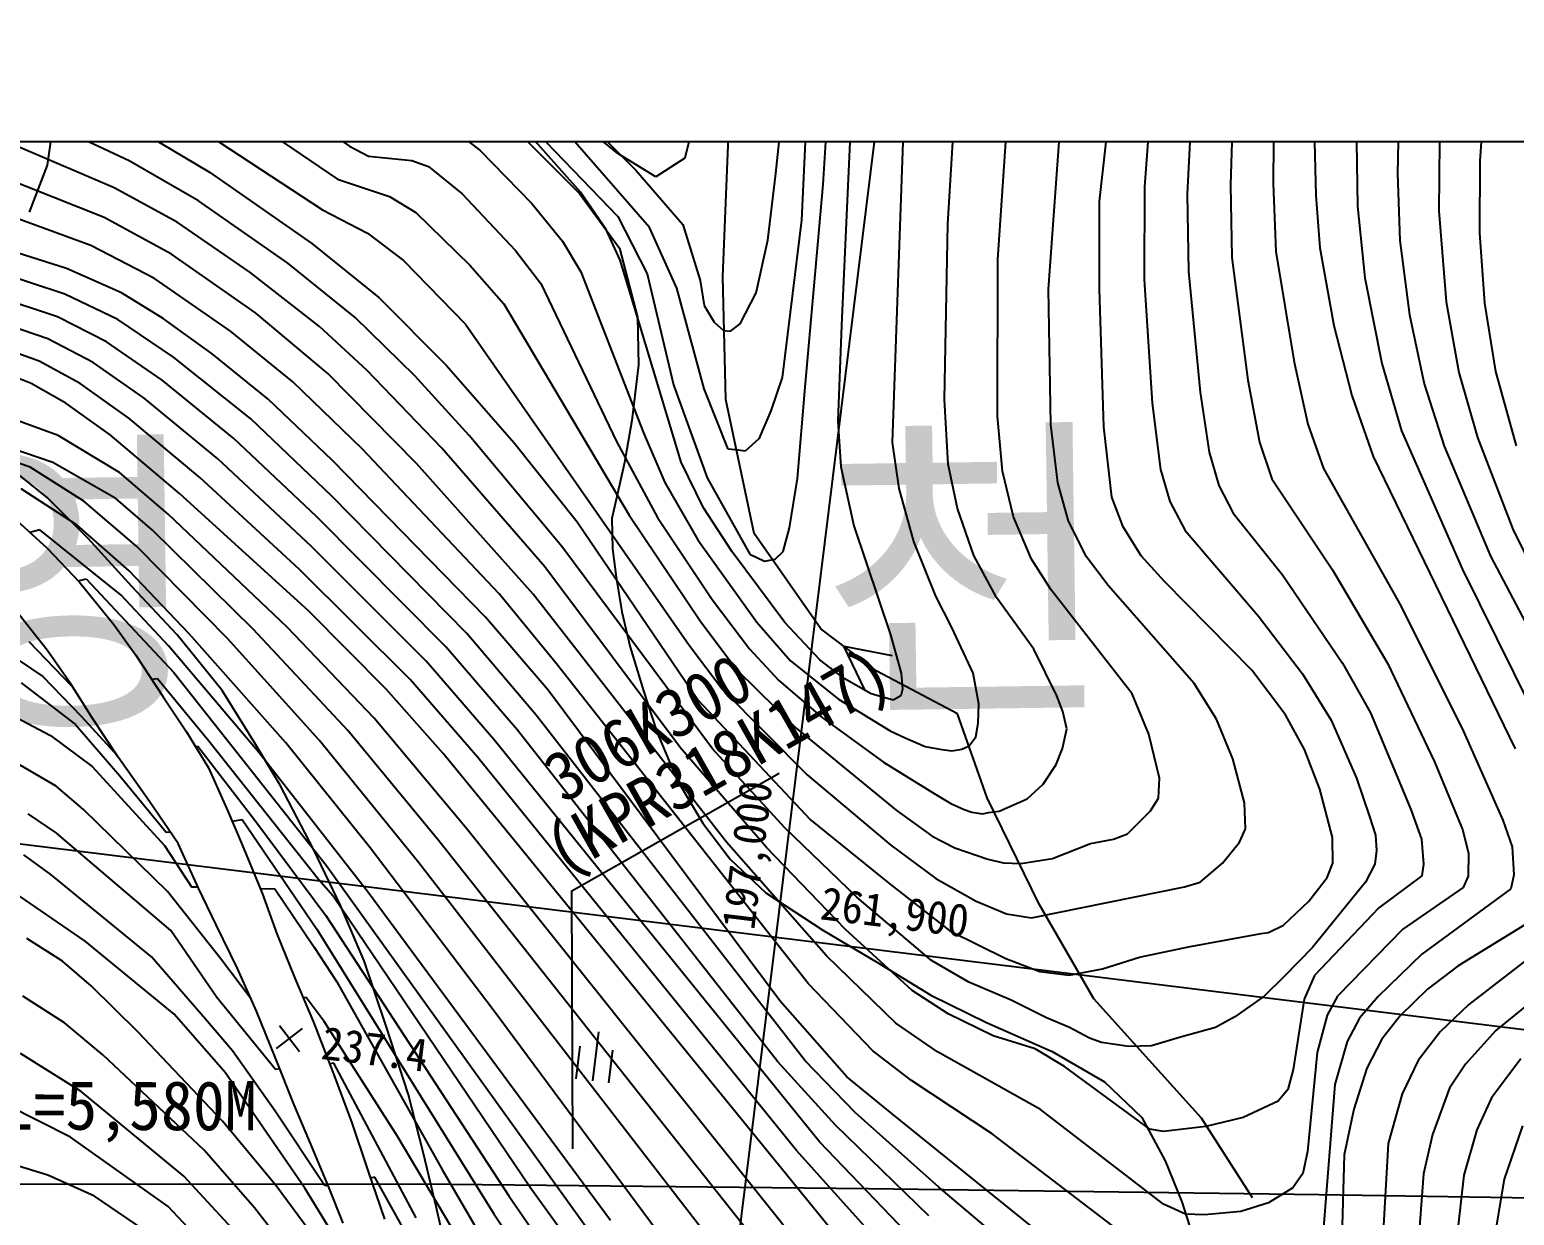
# Model space of a CAD drawing. Header units: millimetres. Extents: x 8678 to 9474, y 1103 to 1809.
# Drawn here: x 9331.5 to 9421.8, y 1483.6 to 1555.7 of the extents above; entities that cross this region are included whole.
import ezdxf
from ezdxf.enums import TextEntityAlignment as Align
from ezdxf.xclip import XClip

# ---------------------------------------------------------------- set-up
doc = ezdxf.new("R2010")
doc.units = ezdxf.units.MM
doc.header["$LTSCALE"] = 10
doc.header["$MEASUREMENT"] = 0
doc.header["$XCLIPFRAME"] = 2
doc.layers.add('TX-PAPR', color=2, linetype='Continuous', plot=False)
doc.layers.add('TZ-BASE', color=253, linetype='Continuous')
doc.styles.add('GR', font='GulimChe.ttf')
doc.styles.add('HANA', font='GulimChe.ttf')

# ---------------------------------------------------------------- blocks, each defined once
blk = doc.blocks.new('JD-CGHF56FJ')
at = {"layer": 'TZ-BASE'}
for p, q in [((587.178, -176.592), (631.016, 178.036)), ((641.056, 110.663, 218), (639.938, 72.362, 218)), ((638.909, 103.491, 217), (637.3, 71.84, 217)), ((636.777, 100.334, 216), (634.706, 72.257, 216)), ((631.972, 71.362, 215), (633.863, 88.102, 215)), ((628.871, 66.038, 214), (630.452, 87.605, 214)), ((625.782, 67.843, 213), (627.032, 86.3, 213)), ((642.676, 86.619, 219), (642.539, 72.476, 219)), ((622.756, 69.987, 212), (623.668, 85.057, 212)), ((617.222, 84.442, 210), (616.274, 63.822, 210)), ((619.38, 56.705, 211), (620.376, 84.407, 211)), ((615.167, 72.4, 209), (615.847, 83.338, 209)), ((575.434, 82.26, 212), (586.344, 74.73, 212)), ((612.291, 73.072, 207), (613.3, 82.95, 207)), ((614.464, 82.977, 208), (613.843, 70.238, 208)), ((609.378, 74.803, 204.7), (609.183, 81.79, 204.7)), ((650.259, 81.478, 222), (650.106, 73.079, 222)), ((575.274, 79.753, 213), (585.61, 72.738, 213)), ((597.357, 79.674, 207), (603.755, 73.282, 207)), ((655.498, 80.286, 224), (655.115, 73.82, 224)), ((594.704, 78.734, 209), (602.666, 70.457, 209)), ((644.958, 78.959, 220), (645.143, 71.734, 220)), ((573.489, 78.219, 214), (584.698, 70.868, 214)), ((597.815, 74.846, 210), (595.532, 77.072, 210)), ((602.664, 74.293, 205.31), (599.198, 77.15, 205.31)), ((647.564, 77.594, 221), (647.673, 71.09, 221)), ((652.685, 76.96, 223), (652.609, 70.793, 223)), ((572.942, 73.853, 216), (567.191, 76.516, 216)), ((567.975, 73.583, 209.28), (568.291, 75.892, 209.28)), ((592.421, 75.878, 211), (594.284, 74.498, 211)), ((607.413, 76.678, 205.31), (606.75, 74.009, 205.31)), ((573.572, 75.682, 215), (577.837, 73.156, 215)), ((597.046, 75.139, 209.28), (600.338, 71.86, 209.28)), ((604.592, 69.797, 208), (600.057, 75.007, 208)), ((572.032, 72.193, 217), (566.251, 74.677, 217)), ((586.344, 74.73, 212), (587.508, 74.132, 212)), ((587.508, 74.132, 212), (590.138, 73.87, 212)), ((594.284, 74.498, 211), (597.429, 71.254, 211)), ((600.405, 71.931, 210), (597.815, 74.846, 210)), ((604.977, 72.868, 205.31), (602.664, 74.293, 205.31)), ((609.052, 66.792, 204.7), (609.378, 74.803, 204.7)), ((566.876, 70.726, 209.28), (567.975, 73.583, 209.28)), ((577.158, 71.413, 216), (572.942, 73.853, 216)), ((590.138, 73.87, 212), (591.142, 73.505, 212)), ((591.142, 73.505, 212), (593.19, 71.828, 212)), ((603.755, 73.282, 207), (606.622, 69.968, 207)), ((606.75, 74.009, 205.31), (604.977, 72.868, 205.31)), ((655.115, 73.82, 224), (655.085, 69.459, 224)), ((571.414, 70.393, 218), (565.1, 72.903, 218)), ((577.837, 73.156, 215), (584.048, 68.806, 215)), ((585.61, 72.738, 213), (588.784, 71.682, 213)), ((611.789, 69.013, 207), (612.291, 73.072, 207)), ((614.065, 60.065, 209), (615.167, 72.4, 209)), ((639.938, 72.362, 218), (640.032, 67.972, 218)), ((642.539, 72.476, 219), (642.708, 68.32, 219)), ((650.106, 73.079, 222), (650.247, 69, 222)), ((575.852, 70.104, 217), (572.032, 72.193, 217)), ((582.592, 67.618, 216), (577.158, 71.413, 216)), ((588.784, 71.682, 213), (590.38, 70.694, 213)), ((593.19, 71.828, 212), (596.437, 68.38, 212)), ((600.338, 71.86, 209.28), (602.779, 68.535, 209.28)), ((601.962, 69.671, 210), (600.405, 71.931, 210)), ((631.975, 66.043, 215), (631.972, 71.362, 215)), ((634.706, 72.257, 216), (634.688, 66.618, 216)), ((637.3, 71.84, 217), (637.379, 67.105, 217)), ((645.143, 71.734, 220), (645.374, 68.553, 220)), ((570.602, 68.693, 219), (564.354, 70.972, 219)), ((584.698, 70.868, 214), (587.45, 69.44, 214)), ((590.38, 70.694, 213), (593.672, 67.491, 213)), ((597.429, 71.254, 211), (599.302, 68.966, 211)), ((602.666, 70.457, 209), (604.453, 66.96, 209)), ((647.673, 71.09, 221), (648.123, 66.726, 221)), ((652.609, 70.793, 223), (653.066, 65.266, 223)), ((575.513, 68.172, 218), (571.414, 70.393, 218)), ((580.284, 67.066, 217), (575.852, 70.104, 217)), ((602.811, 67.798, 210), (601.962, 69.671, 210)), ((606.25, 66.104, 208), (604.592, 69.797, 208)), ((606.622, 69.968, 207), (607.681, 66.561, 207)), ((613.843, 70.238, 208), (613.148, 64.617, 208)), ((622.538, 59.325, 212), (622.756, 69.987, 212)), ((569.125, 67.292, 220), (562.827, 69.301, 220)), ((574.484, 66.689, 219), (570.602, 68.693, 219)), ((584.048, 68.806, 215), (588.121, 65.522, 215)), ((587.45, 69.44, 214), (589.633, 67.777, 214)), ((599.302, 68.966, 211), (600.423, 67.101, 211)), ((611.078, 65.824, 207), (611.789, 69.013, 207)), ((650.247, 69, 222), (650.844, 64.472, 222)), ((655.085, 69.459, 224), (655.402, 65.177, 224)), ((580.617, 64.599, 218), (575.513, 68.172, 218)), ((589.633, 67.777, 214), (593.406, 63.908, 214)), ((596.437, 68.38, 212), (597.988, 66.372, 212)), ((602.779, 68.535, 209.28), (603.871, 64.329, 209.28)), ((603.459, 65.667, 210), (602.811, 67.798, 210)), ((625.766, 58.315, 213), (625.782, 67.843, 213)), ((640.032, 67.972, 218), (641.005, 60.507, 218)), ((642.708, 68.32, 219), (643.809, 61.592, 219)), ((645.374, 68.553, 220), (646.236, 63.824, 220)), ((569.017, 65.74, 221), (563.406, 67.587, 221)), ((572.475, 65.812, 220), (569.125, 67.292, 220)), ((584.527, 63.771, 217), (580.284, 67.066, 217)), ((586.686, 64.309, 216), (582.592, 67.618, 216)), ((593.672, 67.491, 213), (595.739, 65.148, 213)), ((600.423, 67.101, 211), (604.224, 57.29, 211)), ((604.453, 66.96, 209), (606.05, 60.211, 209)), ((637.379, 67.105, 217), (638.103, 59.766, 217)), ((568.577, 64.344, 222), (563.458, 66.055, 222)), ((579.105, 63.49, 219), (574.484, 66.689, 219)), ((597.988, 66.372, 212), (602.592, 56.774, 212)), ((607.924, 59.979, 208), (606.25, 66.104, 208)), ((607.681, 66.561, 207), (607.917, 65.053, 207)), ((609.239, 59.333, 204.7), (609.052, 66.792, 204.7)), ((629.015, 57.811, 214), (628.871, 66.038, 214)), ((632.233, 57.671, 215), (631.975, 66.043, 215)), ((634.688, 66.618, 216), (635.17, 59.102, 216)), ((648.123, 66.726, 221), (649.152, 61.512, 221)), ((572.242, 64.187, 221), (569.017, 65.74, 221)), ((575.004, 64.243, 220), (572.475, 65.812, 220)), ((588.121, 65.522, 215), (592.245, 61.398, 215)), ((595.739, 65.148, 213), (603.365, 52.28, 213)), ((606.52, 55.502, 210), (603.459, 65.667, 210)), ((607.917, 65.053, 207), (608.53, 64.026, 207)), ((610.104, 63.937, 207), (611.078, 65.824, 207)), ((653.066, 65.266, 223), (653.834, 60.96, 223)), ((655.402, 65.177, 224), (656.064, 61.029, 224)), ((567.999, 63.007, 223), (563.66, 64.488, 223)), ((571.569, 62.836, 222), (568.577, 64.344, 222)), ((575.638, 61.9, 221), (572.242, 64.187, 221)), ((577.994, 62.094, 220), (575.004, 64.243, 220)), ((585.021, 60.896, 218), (580.617, 64.599, 218)), ((590.324, 60.766, 216), (586.686, 64.309, 216)), ((603.871, 64.329, 209.28), (603.936, 61.43, 209.28)), ((613.148, 64.617, 208), (612.659, 60.662, 208)), ((650.844, 64.472, 222), (651.735, 60.274, 222)), ((582.895, 60.402, 219), (579.105, 63.49, 219)), ((587.405, 61.112, 217), (584.527, 63.771, 217)), ((593.406, 63.908, 214), (607.006, 44.372, 214)), ((608.53, 64.026, 207), (609.103, 63.532, 207)), ((609.103, 63.532, 207), (609.52, 63.481, 207)), ((609.52, 63.481, 207), (610.104, 63.937, 207)), ((616.274, 63.822, 210), (616.053, 58.005, 210)), ((646.236, 63.824, 220), (647.331, 59.569, 220)), ((567.459, 61.651, 224), (564.127, 62.853, 224)), ((570.742, 61.582, 223), (567.999, 63.007, 223)), ((574.94, 60.507, 222), (571.569, 62.836, 222)), ((569.954, 60.303, 224), (567.459, 61.651, 224)), ((573.85, 59.409, 223), (570.742, 61.582, 223)), ((580.34, 58.141, 221), (575.638, 61.9, 221)), ((581.387, 59.346, 220), (577.994, 62.094, 220)), ((603.936, 61.43, 209.28), (603.519, 58.055, 209.28)), ((643.809, 61.592, 219), (644.646, 57.819, 219)), ((649.152, 61.512, 221), (650.352, 57.421, 221)), ((566.968, 60.3, 225), (564.383, 61.337, 225)), ((590.421, 55.43, 218), (585.021, 60.896, 218)), ((591.953, 56.37, 217), (587.405, 61.112, 217)), ((593.628, 57.133, 216), (590.324, 60.766, 216)), ((592.245, 61.398, 215), (596.369, 56.685, 215)), ((612.659, 60.662, 208), (611.986, 58.632, 208)), ((653.834, 60.96, 223), (654.971, 57.004, 223)), ((656.064, 61.029, 224), (657.314, 56.496, 224)), ((569.077, 59.101, 225), (566.968, 60.3, 225)), ((572.927, 58.185, 224), (569.954, 60.303, 224)), ((579.31, 56.954, 222), (574.94, 60.507, 222)), ((587.119, 56.322, 219), (582.895, 60.402, 219)), ((606.05, 60.211, 209), (608.101, 54.567, 209)), ((609.373, 56.312, 208), (607.924, 59.979, 208)), ((613.592, 54.523, 209), (614.065, 60.065, 209)), ((638.103, 59.766, 217), (638.65, 56.124, 217)), ((641.005, 60.507, 218), (641.704, 56.737, 218)), ((651.735, 60.274, 222), (652.941, 56.482, 222)), ((571.775, 57.172, 225), (569.077, 59.101, 225)), ((578.328, 55.723, 223), (573.85, 59.409, 223)), ((585.305, 55.611, 220), (581.387, 59.346, 220)), ((610.97, 51.169, 204.7), (609.239, 59.333, 204.7)), ((622.766, 55.394, 212), (622.538, 59.325, 212)), ((635.17, 59.102, 216), (635.691, 55.063, 216)), ((647.331, 59.569, 220), (648.618, 55.849, 220)), ((568.611, 57.127, 226), (565.456, 58.3, 226)), ((577.249, 54.579, 224), (572.927, 58.185, 224)), ((585.266, 53.439, 221), (580.34, 58.141, 221)), ((603.519, 58.055, 209.28), (603.072, 55.501, 209.28)), ((611.986, 58.632, 208), (611.246, 56.926, 208)), ((616.053, 58.005, 210), (616.235, 55.223, 210)), ((626.076, 54.966, 213), (625.766, 58.315, 213)), ((629.439, 54.254, 214), (629.015, 57.811, 214)), ((644.646, 57.819, 219), (645.597, 55.121, 219)), ((568.296, 55.488, 227), (563.95, 56.976, 227)), ((572.349, 54.888, 226), (568.611, 57.127, 226)), ((575.994, 53.599, 225), (571.775, 57.172, 225)), ((584.36, 52.186, 222), (579.31, 56.954, 222)), ((599.273, 50.388, 216), (593.628, 57.133, 216)), ((604.224, 57.29, 211), (605.524, 54.278, 211)), ((611.246, 56.926, 208), (610.414, 56.184, 208)), ((632.718, 53.388, 215), (632.233, 57.671, 215)), ((650.352, 57.421, 221), (654.067, 48.975, 221)), ((654.971, 57.004, 223), (657.124, 51.429, 223)), ((566.92, 55.211, 228), (562.573, 56.699, 228)), ((595.445, 47.506, 219), (587.119, 56.322, 219)), ((598.225, 49.143, 217), (591.953, 56.37, 217)), ((596.369, 56.685, 215), (600.204, 51.878, 215)), ((602.592, 56.774, 212), (605.091, 52.139, 212)), ((609.998, 56.235, 208), (609.373, 56.312, 208)), ((610.414, 56.184, 208), (609.998, 56.235, 208)), ((619.783, 53.916, 211), (619.38, 56.705, 211)), ((638.65, 56.124, 217), (639.239, 54.086, 217)), ((641.704, 56.737, 218), (642.466, 54.504, 218)), ((652.941, 56.482, 222), (655.769, 49.802, 222)), ((567.973, 53.351, 209.28), (565.242, 55.552, 209.28)), ((570.186, 53.13, 228), (566.92, 55.211, 228)), ((572.12, 53.296, 227), (568.296, 55.488, 227)), ((584.038, 50.378, 223), (578.328, 55.723, 223)), ((594.612, 46.078, 220), (585.305, 55.611, 220)), ((597.512, 47.488, 218), (590.421, 55.43, 218)), ((603.072, 55.501, 209.28), (602.771, 54.127, 209.28)), ((607.875, 52.729, 210), (606.52, 55.502, 210)), ((616.235, 55.223, 210), (617.021, 51.635, 210)), ((623.328, 52.686, 212), (622.766, 55.394, 212)), ((645.597, 55.121, 219), (650.309, 46.777, 219)), ((648.618, 55.849, 220), (657.266, 38.071, 220)), ((575.32, 52.353, 226), (572.349, 54.888, 226)), ((583.279, 49.006, 224), (577.249, 54.579, 224)), ((605.524, 54.278, 211), (607.54, 50.788, 211)), ((608.101, 54.567, 209), (610.696, 49.914, 209)), ((613.114, 51.517, 209), (613.592, 54.523, 209)), ((626.733, 52.181, 213), (626.076, 54.966, 213)), ((630.08, 51.928, 214), (629.439, 54.254, 214)), ((635.691, 55.063, 216), (636.243, 53.11, 216)), ((642.466, 54.504, 218), (646.149, 48.951, 218)), ((569.782, 51.67, 229), (566.364, 53.882, 229)), ((570.436, 50.86, 209.28), (567.973, 53.351, 209.28)), ((574.356, 51.375, 227), (572.12, 53.296, 227)), ((583.874, 46.436, 225), (575.994, 53.599, 225)), ((593.477, 45.091, 221), (585.266, 53.439, 221)), ((602.771, 54.127, 209.28), (602.306, 52.079, 209.28)), ((620.675, 50.693, 211), (619.783, 53.916, 211)), ((633.421, 51.572, 215), (632.718, 53.388, 215)), ((639.239, 54.086, 217), (640.107, 52.404, 217)), ((565.637, 52.39, 256.28), (567.946, 50.281, 256.28)), ((573.411, 50.371, 228), (570.186, 53.13, 228)), ((609.631, 50.055, 210), (607.875, 52.729, 210)), ((624.334, 49.839, 212), (623.328, 52.686, 212)), ((636.243, 53.11, 216), (637.181, 51.353, 216)), ((640.107, 52.404, 217), (643.112, 48.655, 217)), ((572.94, 48.896, 229), (569.782, 51.67, 229)), ((582.562, 45.474, 226), (575.32, 52.353, 226)), ((592.214, 44.282, 222), (584.36, 52.186, 222)), ((600.204, 51.878, 215), (607.56, 41.031, 215)), ((602.306, 52.079, 209.28), (602.34, 50.231, 209.28)), ((603.365, 52.28, 213), (607.672, 45.849, 213)), ((605.091, 52.139, 212), (608.415, 47.159, 212)), ((612.726, 50.085, 209), (613.114, 51.517, 209)), ((617.021, 51.635, 210), (619.255, 45.016, 210)), ((627.827, 49.617, 213), (626.733, 52.181, 213)), ((631.174, 49.757, 214), (630.08, 51.928, 214)), ((634.508, 49.821, 215), (633.421, 51.572, 215)), ((567.51, 51.392, 230), (566.9, 51.237, 230)), ((572.457, 47.418, 230), (567.51, 51.392, 230)), ((573.109, 47.95, 209.28), (570.436, 50.86, 209.28)), ((580.49, 45.357, 227), (574.356, 51.375, 227)), ((607.54, 50.788, 211), (611.126, 45.767, 211)), ((615.03, 45.377, 204.7), (610.97, 51.169, 204.7)), ((622.013, 47.362, 211), (620.675, 50.693, 211)), ((637.181, 51.353, 216), (641.653, 46.14, 216)), ((657.124, 51.429, 223), (660.177, 45.215, 223)), ((567.946, 50.281, 256.28), (569.927, 48.212, 256.28)), ((573.515, 50.28, 228), (573.411, 50.371, 228)), ((578.919, 44.784, 228), (573.515, 50.28, 228)), ((591.015, 43.401, 223), (584.038, 50.378, 223)), ((608.431, 38.079, 216), (599.273, 50.388, 216)), ((602.34, 50.231, 209.28), (602.562, 48.521, 209.28)), ((612.834, 45.749, 210), (609.631, 50.055, 210)), ((610.696, 49.914, 209), (611.595, 49.486, 209)), ((612.245, 49.616, 209), (612.726, 50.085, 209)), ((625.699, 47.273, 212), (624.334, 49.839, 212)), ((632.498, 47.998, 214), (631.174, 49.757, 214)), ((635.926, 48.242, 215), (634.508, 49.821, 215)), ((655.769, 49.802, 222), (664.368, 33.375, 222)), ((576.591, 45.077, 229), (572.94, 48.896, 229)), ((590.036, 42.282, 224), (583.279, 49.006, 224)), ((606.466, 38.156, 217), (598.225, 49.143, 217)), ((611.595, 49.486, 209), (612.245, 49.616, 209)), ((629.016, 47.761, 213), (627.827, 49.617, 213)), ((646.149, 48.951, 218), (649.52, 43.245, 218)), ((654.067, 48.975, 221), (661.856, 33.212, 221)), ((569.843, 48.3, 231), (570.33, 48.415, 231)), ((569.927, 48.212, 256.28), (572.006, 45.627, 256.28)), ((570.33, 48.415, 231), (575.667, 42.723, 231)), ((575.869, 45.009, 209.28), (573.109, 47.95, 209.28)), ((602.562, 48.521, 209.28), (602.904, 46.403, 209.28)), ((637.73, 42.055, 214), (632.498, 47.998, 214)), ((641.244, 42.852, 215), (635.926, 48.242, 215)), ((643.112, 48.655, 217), (646.755, 43.288, 217)), ((575.326, 44.346, 230), (572.457, 47.418, 230)), ((598.93, 43.243, 219), (595.445, 47.506, 219)), ((609.29, 32.392, 218), (597.512, 47.488, 218)), ((608.415, 47.159, 212), (610.68, 44.146, 212)), ((622.995, 45.458, 211), (622.013, 47.362, 211)), ((627.973, 44.133, 212), (625.699, 47.273, 212)), ((633.962, 41.408, 213), (629.016, 47.761, 213)), ((567.945, 44.074, 212.55), (566.272, 46.195, 212.55)), ((588.582, 41.706, 225), (583.874, 46.436, 225)), ((598.43, 41.645, 220), (594.612, 46.078, 220)), ((602.904, 46.403, 209.28), (603.426, 44.263, 209.28)), ((641.653, 46.14, 216), (644.329, 42.641, 216)), ((650.309, 46.777, 219), (654.126, 39.128, 219)), ((572.006, 45.627, 256.28), (573.348, 43.769, 256.28)), ((586.237, 39.19, 227), (580.49, 45.357, 227)), ((587.846, 39.932, 226), (582.562, 45.474, 226)), ((607.672, 45.849, 213), (609.907, 42.883, 213)), ((611.126, 45.767, 211), (613.183, 43.421, 211)), ((614.951, 43.477, 210), (612.834, 45.749, 210)), ((618.419, 42.792, 204.7), (615.03, 45.377, 204.7)), ((624.28, 42.681, 211), (622.995, 45.458, 211)), ((566.838, 44.597, 232), (569.417, 41.93, 232)), ((580.846, 37.82, 230), (575.326, 44.346, 230)), ((578.595, 41.629, 209.28), (575.869, 45.009, 209.28)), ((582.468, 38.426, 229), (576.591, 45.077, 229)), ((584.509, 38.606, 228), (578.919, 44.784, 228)), ((596.573, 39.199, 222), (592.214, 44.282, 222)), ((597.708, 40.127, 221), (593.477, 45.091, 221)), ((603.426, 44.263, 209.28), (604.236, 41.603, 209.28)), ((607.006, 44.372, 214), (609.051, 41.654, 214)), ((617.71, 41.617, 204.7), (616.413, 44.322, 204.7)), ((616.413, 44.322, 204.7), (619.358, 43.746, 204.7)), ((619.255, 45.016, 210), (619.911, 42.682, 210)), ((566.247, 43.44, 233), (567.695, 42.478, 233)), ((569.419, 41.977, 212.55), (567.945, 44.074, 212.55)), ((573.348, 43.769, 256.28), (575.01, 41.236, 256.28)), ((595.134, 38.648, 223), (591.015, 43.401, 223)), ((610.68, 44.146, 212), (612.459, 42.225, 212)), ((613.183, 43.421, 211), (616.103, 41.093, 211)), ((616.439, 42.352, 210), (614.951, 43.477, 210)), ((629.37, 41.3, 212), (627.973, 44.133, 212)), ((567.695, 42.478, 233), (570.025, 40.065, 233)), ((575.667, 42.723, 231), (584.924, 31.001, 231)), ((614.245, 23.8, 219), (598.93, 43.243, 219)), ((609.907, 42.883, 213), (613.52, 39.331, 213)), ((623.339, 40.209, 204.7), (618.419, 42.792, 204.7)), ((619.911, 42.682, 210), (619.983, 41.696, 210)), ((624.639, 40.811, 211), (624.28, 42.681, 211)), ((643.283, 40.135, 215), (641.244, 42.852, 215)), ((644.329, 42.641, 216), (646.077, 39.817, 216)), ((646.755, 43.288, 217), (648.457, 40.253, 217)), ((649.52, 43.245, 218), (652.364, 37.27, 218)), ((566.36, 42.084, 234), (567.586, 41.149, 234)), ((569.417, 41.93, 232), (569.447, 41.932, 232)), ((570.679, 39.947, 212.55), (569.419, 41.977, 212.55)), ((574.302, 42.314, 232), (574.669, 42.343, 232)), ((574.669, 42.343, 232), (577.779, 38.547, 232)), ((580.595, 38.409, 209.28), (578.595, 41.629, 209.28)), ((592.044, 37.78, 225), (588.582, 41.706, 225)), ((594.144, 37.535, 224), (590.036, 42.282, 224)), ((612.547, 22.711, 220), (598.43, 41.645, 220)), ((604.236, 41.603, 209.28), (605.035, 39.106, 209.28)), ((609.051, 41.654, 214), (614.195, 36.481, 214)), ((612.459, 42.225, 212), (615.129, 39.965, 212)), ((618.09, 41.414, 210), (616.439, 42.352, 210)), ((619.983, 41.696, 210), (619.887, 41.287, 210)), ((639.088, 39.873, 214), (637.73, 42.055, 214)), ((567.586, 41.149, 234), (569.681, 39.548, 234)), ((575.01, 41.236, 256.28), (576.428, 39.096, 256.28)), ((607.56, 41.031, 215), (614.387, 33.742, 215)), ((616.103, 41.093, 211), (619.229, 39.172, 211)), ((619.417, 41.035, 210), (618.09, 41.414, 210)), ((619.887, 41.287, 210), (619.417, 41.035, 210)), ((624.601, 39.635, 211), (624.639, 40.811, 211)), ((629.735, 40.342, 212), (629.37, 41.3, 212)), ((634.976, 38.961, 213), (633.962, 41.408, 213)), ((498.901, 40.628), (700.297, 15.733)), ((566.089, 39.969, 235), (568.157, 38.874, 235)), ((570.025, 40.065, 233), (572.231, 37.646, 233)), ((572.28, 37.573, 212.55), (570.679, 39.947, 212.55)), ((593.466, 33.229, 226), (587.846, 39.932, 226)), ((614.075, 19.083, 221), (597.708, 40.127, 221)), ((615.129, 39.965, 212), (618.827, 37.269, 212)), ((625.144, 35.089, 204.7), (623.339, 40.209, 204.7)), ((629.981, 39.292, 212), (629.735, 40.342, 212)), ((640.087, 37.457, 214), (639.088, 39.873, 214)), ((644.442, 38.026, 215), (643.283, 40.135, 215)), ((646.077, 39.817, 216), (647.616, 36.293, 216)), ((648.457, 40.253, 217), (650.913, 34.377, 217)), ((568.157, 38.874, 235), (570.679, 36.99, 235)), ((569.681, 39.548, 234), (572.371, 36.42, 234)), ((576.428, 39.096, 256.28), (577.769, 36.905, 256.28)), ((591.785, 32.474, 227), (586.237, 39.19, 227)), ((612.408, 19.017, 222), (596.573, 39.199, 222)), ((605.035, 39.106, 209.28), (606.285, 36.171, 209.28)), ((613.52, 39.331, 213), (619.61, 34.339, 213)), ((619.229, 39.172, 211), (620.141, 38.737, 211)), ((624.444, 38.796, 211), (624.601, 39.635, 211)), ((629.725, 38.089, 212), (629.981, 39.292, 212)), ((635.629, 36.292, 213), (634.976, 38.961, 213)), ((654.126, 39.128, 219), (656.522, 33.725, 219)), ((576.97, 38.21, 233), (577.126, 38.237, 233)), ((577.126, 38.237, 233), (580.595, 33.726, 233)), ((577.779, 38.547, 232), (584.459, 30.133, 232)), ((582.123, 35.852, 209.28), (580.595, 38.409, 209.28)), ((587.604, 32.038, 229), (582.468, 38.426, 229)), ((590.571, 31.132, 228), (584.509, 38.606, 228)), ((614.947, 14.15, 223), (595.134, 38.648, 223)), ((611.716, 32.063, 217), (606.466, 38.156, 217)), ((612.823, 33.263, 216), (608.431, 38.079, 216)), ((620.141, 38.737, 211), (621.365, 38.21, 211)), ((621.365, 38.21, 211), (622.257, 38.046, 211)), ((622.257, 38.046, 211), (622.997, 37.955, 211)), ((622.997, 37.955, 211), (623.599, 38.041, 211)), ((623.599, 38.041, 211), (624.054, 38.253, 211)), ((624.054, 38.253, 211), (624.444, 38.796, 211)), ((629.337, 37.117, 212), (629.725, 38.089, 212)), ((645.375, 35.609, 215), (644.442, 38.026, 215)), ((568.492, 35.794, 236), (566.064, 37.216, 236)), ((574.171, 34.861, 212.55), (572.28, 37.573, 212.55)), ((587.505, 29.3, 230), (580.846, 37.82, 230)), ((596.717, 32.081, 225), (592.044, 37.78, 225)), ((613.539, 13.626, 224), (594.144, 37.535, 224)), ((618.827, 37.269, 212), (621.924, 35.35, 212)), ((628.545, 35.927, 212), (629.337, 37.117, 212)), ((640.793, 34.789, 214), (640.087, 37.457, 214)), ((652.364, 37.27, 218), (654.057, 33.159, 218)), ((570.679, 36.99, 235), (575.087, 32.184, 235)), ((572.371, 36.42, 234), (575.191, 32.996, 234)), ((577.769, 36.905, 256.28), (578.936, 34.282, 256.28)), ((606.285, 36.171, 209.28), (607.845, 33.549, 209.28)), ((614.195, 36.481, 214), (619.272, 32.217, 214)), ((635.568, 35.078, 213), (635.629, 36.292, 213)), ((647.616, 36.293, 216), (648.407, 33.96, 216)), ((570.165, 34.38, 236), (568.492, 35.794, 236)), ((584.153, 31.974, 209.28), (582.123, 35.852, 209.28)), ((621.924, 35.35, 212), (622.923, 34.743, 212)), ((627.575, 35.027, 212), (628.545, 35.927, 212)), ((646.155, 32.673, 215), (645.375, 35.609, 215)), ((575.277, 29.385, 236), (570.165, 34.38, 236)), ((575.921, 32.307, 212.55), (574.171, 34.861, 212.55)), ((619.61, 34.339, 213), (621.795, 32.751, 213)), ((622.923, 34.743, 212), (623.736, 34.374, 212)), ((623.736, 34.374, 212), (624.199, 34.21, 212)), ((628.295, 28.623, 204.7), (625.144, 35.089, 204.7)), ((625.871, 34.271, 212), (627.575, 35.027, 212)), ((635.072, 34.306, 213), (635.568, 35.078, 213)), ((640.858, 33.194, 214), (640.793, 34.789, 214)), ((650.913, 34.377, 217), (651.563, 32.565, 217)), ((568.502, 32.955, 237), (566.795, 34.119, 237)), ((578.936, 34.282, 256.28), (579.811, 32.229, 256.28)), ((579.201, 33.661, 234), (579.817, 33.766, 234)), ((579.817, 33.766, 234), (584.35, 27.105, 234)), ((580.595, 33.726, 233), (584.909, 27.936, 233)), ((607.845, 33.549, 209.28), (609.499, 31.36, 209.28)), ((614.387, 33.742, 215), (619.155, 29.899, 215)), ((624.199, 34.21, 212), (624.886, 34.125, 212)), ((624.886, 34.125, 212), (625.217, 34.191, 212)), ((625.217, 34.191, 212), (625.871, 34.271, 212)), ((633.674, 32.903, 213), (635.072, 34.306, 213)), ((648.407, 33.96, 216), (648.768, 32.822, 216)), ((656.522, 33.725, 219), (657.084, 32.103, 219)), ((575.471, 27.018, 237), (568.502, 32.955, 237)), ((575.191, 32.996, 234), (575.429, 33.025, 234)), ((614.863, 6.45, 226), (593.466, 33.229, 226)), ((617.24, 29.034, 216), (612.823, 33.263, 216)), ((621.795, 32.751, 213), (623.182, 32.038, 213)), ((631.43, 32.313, 213), (632.834, 32.574, 213)), ((632.834, 32.574, 213), (633.674, 32.903, 213)), ((640.499, 32.385, 214), (640.858, 33.194, 214)), ((646.178, 31.116, 215), (646.155, 32.673, 215)), ((648.768, 32.822, 216), (648.821, 31.89, 216)), ((651.563, 32.565, 217), (651.681, 31.045, 217)), ((654.057, 33.159, 218), (654.419, 31.722, 218)), ((568.168, 30.429, 238), (566.541, 31.623, 238)), ((575.087, 32.184, 235), (576.738, 29.673, 235)), ((577.158, 29.594, 212.55), (575.921, 32.307, 212.55)), ((579.811, 32.229, 256.28), (581.04, 29.296, 256.28)), ((585.793, 28.537, 209.28), (584.153, 31.974, 209.28)), ((595.089, 22.184, 229), (587.604, 32.038, 229)), ((620.169, -3.363, 227), (591.785, 32.474, 227)), ((618.776, 4.994, 225), (596.717, 32.081, 225)), ((615.366, 25.475, 218), (609.29, 32.392, 218)), ((616.499, 27.097, 217), (611.716, 32.063, 217)), ((619.272, 32.217, 214), (622.01, 30.177, 214)), ((623.182, 32.038, 213), (625.187, 31.35, 213)), ((629.113, 31.401, 213), (631.43, 32.313, 213)), ((639.465, 31.118, 214), (640.499, 32.385, 214)), ((648.821, 31.89, 216), (648.718, 31.061, 216)), ((654.419, 31.722, 218), (654.397, 30.333, 218)), ((657.084, 32.103, 219), (657.182, 30.411, 219)), ((584.924, 31.001, 231), (606.322, 1.241, 231)), ((619.112, -5.783, 228), (590.571, 31.132, 228)), ((609.499, 31.36, 209.28), (611.675, 29.318, 209.28)), ((625.187, 31.35, 213), (626.126, 31.127, 213)), ((626.126, 31.127, 213), (627.197, 31.102, 213)), ((627.197, 31.102, 213), (629.113, 31.401, 213)), ((638.089, 29.955, 214), (639.465, 31.118, 214)), ((645.824, 30.249, 215), (646.178, 31.116, 215)), ((648.718, 31.061, 216), (648.16, 29.952, 216)), ((651.681, 31.045, 217), (651.589, 30.337, 217)), ((574.296, 25.409, 238), (568.168, 30.429, 238)), ((584.459, 30.133, 232), (585.358, 29.127, 232)), ((619.155, 29.899, 215), (622.864, 27.001, 215)), ((622.01, 30.177, 214), (624.461, 28.798, 214)), ((637.15, 29.668, 214), (638.089, 29.955, 214)), ((644.717, 28.811, 215), (645.824, 30.249, 215)), ((648.16, 29.952, 216), (644.933, 25.975, 216)), ((651.589, 30.337, 217), (648.964, 28.391, 217)), ((654.397, 30.333, 218), (654.093, 29.633, 218)), ((657.182, 30.411, 219), (657.001, 29.545, 219)), ((570.265, 26.368, 239), (565.927, 29.346, 239)), ((578.494, 25.308, 236), (575.277, 29.385, 236)), ((576.738, 29.673, 235), (577.126, 29.664, 235)), ((578.241, 27.354, 212.55), (577.158, 29.594, 212.55)), ((580.925, 29.571, 235), (581.812, 29.549, 235)), ((581.04, 29.296, 256.28), (581.923, 26.819, 256.28)), ((581.812, 29.549, 235), (584.196, 26.007, 235)), ((585.358, 29.127, 232), (597.339, 11.392, 232)), ((602.22, 9.368, 230), (587.505, 29.3, 230)), ((611.675, 29.318, 209.28), (615.132, 27.046, 209.28)), ((621.755, 25.188, 216), (617.24, 29.034, 216)), ((627.832, 27.78, 214), (637.15, 29.668, 214)), ((654.093, 29.633, 218), (650.434, 27.103, 218)), ((657.001, 29.545, 219), (651.582, 25.572, 219)), ((587.232, 25.175, 209.28), (585.793, 28.537, 209.28)), ((624.461, 28.798, 214), (626.314, 28.041, 214)), ((626.314, 28.041, 214), (627.832, 27.78, 214)), ((631.623, 22.862, 204.7), (628.295, 28.623, 204.7)), ((643.178, 27.334, 215), (644.717, 28.811, 215)), ((648.964, 28.391, 217), (645.047, 24.287, 217)), ((579.536, 24.706, 212.55), (578.241, 27.354, 212.55)), ((584.35, 27.105, 234), (595.136, 9.787, 234)), ((584.909, 27.936, 233), (596.048, 10.88, 233)), ((642.257, 26.894, 215), (643.178, 27.334, 215)), ((650.434, 27.103, 218), (646.458, 23.028, 218)), ((658.744, 27.914, 220), (653.802, 24.859, 220)), ((660.937, 27.558, 221), (654.452, 22.521, 221)), ((568.888, 25.142, 240), (566.723, 26.53, 240)), ((575.671, 21.931, 239), (570.265, 26.368, 239)), ((578.277, 22.95, 237), (575.471, 27.018, 237)), ((581.923, 26.819, 256.28), (583.01, 24.115, 256.28)), ((615.132, 27.046, 209.28), (618.475, 25.071, 209.28)), ((620.579, 23.365, 217), (616.499, 27.097, 217)), ((622.864, 27.001, 215), (626.271, 25.314, 215)), ((637.386, 26.019, 215), (641.8, 26.829, 215)), ((641.8, 26.829, 215), (642.257, 26.894, 215)), ((577.591, 21.619, 238), (574.296, 25.409, 238)), ((580.374, 22.824, 236), (578.494, 25.308, 236)), ((584.196, 26.007, 235), (585.57, 23.902, 235)), ((619.577, 21.38, 218), (615.366, 25.475, 218)), ((626.271, 25.314, 215), (628.342, 24.516, 215)), ((632.158, 24.677, 215), (634.416, 25.392, 215)), ((634.416, 25.392, 215), (637.386, 26.019, 215)), ((644.933, 25.975, 216), (643.2, 24.212, 216)), ((651.582, 25.572, 219), (648.932, 23.01, 219)), ((570.636, 23.643, 240), (568.888, 25.142, 240)), ((580.696, 22.104, 212.55), (579.536, 24.706, 212.55)), ((588.583, 21.189, 209.28), (587.232, 25.175, 209.28)), ((618.475, 25.071, 209.28), (621.706, 23.09, 209.28)), ((624.031, 23.873, 216), (621.755, 25.188, 216)), ((628.342, 24.516, 215), (630.122, 24.296, 215)), ((630.122, 24.296, 215), (632.158, 24.677, 215)), ((653.802, 24.859, 220), (651.922, 23.445, 220)), ((660.813, 24.807, 222), (656.088, 20.928, 222)), ((573.482, 20.832, 240), (570.636, 23.643, 240)), ((583.01, 24.115, 256.28), (584.16, 21.434, 256.28)), ((585.57, 23.902, 235), (592.004, 12.433, 235)), ((618.194, 19.699, 219), (614.245, 23.8, 219)), ((626.604, 22.772, 216), (624.031, 23.873, 216)), ((643.2, 24.212, 216), (642, 23.014, 216)), ((645.047, 24.287, 217), (644.418, 22.838, 217)), ((569, 21.403, 241), (566.465, 23.028, 241)), ((581.834, 18.561, 237), (578.277, 22.95, 237)), ((583.718, 22.948, 236), (583.524, 22.915, 236)), ((584.803, 21.473, 236), (583.718, 22.948, 236)), ((616.61, 18.114, 220), (612.547, 22.711, 220)), ((622.776, 21.939, 217), (620.579, 23.365, 217)), ((621.706, 23.09, 209.28), (625.107, 21.42, 209.28)), ((628.751, 21.707, 216), (626.604, 22.772, 216)), ((638.171, 15.593, 204.7), (631.623, 22.862, 204.7)), ((642, 23.014, 216), (640.204, 21.764, 216)), ((644.418, 22.838, 217), (643.76, 18.568, 217)), ((646.458, 23.028, 218), (645.821, 21.861, 218)), ((648.932, 23.01, 219), (647.784, 21.689, 219)), ((651.922, 23.445, 220), (650.258, 21.832, 220)), ((578.779, 18.383, 239), (575.671, 21.931, 239)), ((581.831, 19.303, 212.55), (580.696, 22.104, 212.55)), ((615.776, -5.723, 229), (595.089, 22.184, 229)), ((625.503, 20.603, 217), (622.776, 21.939, 217)), ((630.15, 21.113, 216), (628.751, 21.707, 216)), ((640.204, 21.764, 216), (639.029, 21.109, 216)), ((645.821, 21.861, 218), (645.219, 19.591, 218)), ((647.784, 21.689, 219), (647.036, 20.26, 219)), ((650.258, 21.832, 220), (649.143, 20.416, 220)), ((654.452, 22.521, 221), (652.704, 20.85, 221)), ((571.344, 19.456, 241), (569, 21.403, 241)), ((578.625, 15.417, 240), (573.482, 20.832, 240)), ((579.218, 19.704, 238), (577.591, 21.619, 238)), ((581.903, 19.831, 237.42), (583.48, 21.062, 237.42)), ((582.076, 21.235, 237.42), (583.306, 19.658, 237.42)), ((584.16, 21.434, 256.28), (585.337, 18.406, 256.28)), ((589.235, 14.516, 236), (584.803, 21.473, 236)), ((589.932, 17.022, 209.28), (588.583, 21.189, 209.28)), ((601.499, 20.852, 213.96), (601.131, 17.875, 213.96)), ((622.121, 19.643, 218), (619.577, 21.38, 218)), ((625.107, 21.42, 209.28), (629.09, 19.648, 209.28)), ((631.374, 20.457, 216), (630.15, 21.113, 216)), ((639.029, 21.109, 216), (636.896, 20.532, 216)), ((652.704, 20.85, 221), (651.355, 19.117, 221)), ((656.088, 20.928, 222), (654.247, 18.875, 222)), ((600.139, 17.997, 213.96), (600.384, 19.982, 213.96)), ((628.061, 19.817, 217), (625.503, 20.603, 217)), ((632.099, 20.199, 216), (631.374, 20.457, 216)), ((633.752, 19.953, 216), (632.099, 20.199, 216)), ((635.146, 19.991, 216), (633.752, 19.953, 216)), ((636.896, 20.532, 216), (635.146, 19.991, 216)), ((647.036, 20.26, 219), (646.301, 17.654, 219)), ((649.143, 20.416, 220), (648.237, 18.645, 220)), ((570.013, 17.232, 242), (566.32, 19.533, 242)), ((577.502, 13.658, 241), (571.344, 19.456, 241)), ((581.819, 16.029, 238), (579.218, 19.704, 238)), ((582.986, 16.42, 212.55), (581.831, 19.303, 212.55)), ((602.124, 17.752, 213.96), (602.369, 19.737, 213.96)), ((615.912, 15.164, 222), (612.408, 19.017, 222)), ((617.109, 15.948, 221), (614.075, 19.083, 221)), ((620.537, 17.883, 219), (618.194, 19.699, 219)), ((628.383, 16.119, 218), (622.121, 19.643, 218)), ((629.85, 18.74, 217), (628.061, 19.817, 217)), ((629.09, 19.648, 209.28), (632.278, 17.803, 209.28)), ((645.219, 19.591, 218), (644.628, 13.567, 218)), ((651.355, 19.117, 221), (650.391, 17.082, 221)), ((657.605, 19.208, 223), (655.822, 16.829, 223)), ((583.624, 11.334, 239), (578.779, 18.383, 239)), ((582.116, 18.591, 237), (581.834, 18.561, 237)), ((585.384, 18.942, 237), (585.139, 18.915, 237)), ((585.337, 18.406, 256.28), (586.474, 15.374, 256.28)), ((590.407, 9.527, 237), (585.384, 18.942, 237)), ((619.35, 15.859, 220), (616.61, 18.114, 220)), ((635.035, 14.937, 217), (629.85, 18.74, 217)), ((643.76, 18.568, 217), (643.432, 17.337, 217)), ((648.237, 18.645, 220), (647.44, 16.153, 220)), ((654.247, 18.875, 222), (653.259, 17.427, 222)), ((576.272, 12.063, 242), (570.013, 17.232, 242)), ((625.446, 14.651, 219), (620.537, 17.883, 219)), ((632.278, 17.803, 209.28), (634.54, 15.649, 209.28)), ((643.432, 17.337, 217), (642.839, 16.628, 217)), ((646.301, 17.654, 219), (645.578, 8.678, 219)), ((653.259, 17.427, 222), (652.224, 14.61, 222)), ((569.378, 14.45, 243), (565.559, 16.377, 243)), ((583.926, 14.167, 212.55), (582.986, 16.42, 212.55)), ((590.841, 13.454, 209.28), (589.932, 17.022, 209.28)), ((642.839, 16.628, 217), (640.723, 15.64, 217)), ((650.391, 17.082, 221), (649.537, 14.049, 221)), ((655.822, 16.829, 223), (654.923, 14.889, 223)), ((581.889, 11.481, 240), (578.625, 15.417, 240)), ((584.835, 11.483, 238), (581.819, 16.029, 238)), ((586.474, 15.374, 256.28), (587.458, 12.411, 256.28)), ((622.208, 11.4, 221), (617.109, 15.948, 221)), ((638.154, 0.728, 220), (619.35, 15.859, 220)), ((635.875, 10.373, 218), (628.383, 16.119, 218)), ((634.54, 15.649, 209.28), (635.978, 13.013, 209.28)), ((641.28, 10.745, 204.7), (638.171, 15.593, 204.7)), ((640.723, 15.64, 217), (638.442, 15.093, 217)), ((647.44, 16.153, 220), (646.868, 13.365, 220)), ((595.463, 4.065, 236), (589.235, 14.516, 236)), ((621.595, 9.66, 222), (615.912, 15.164, 222)), ((638.182, 4.931, 219), (625.446, 14.651, 219)), ((635.876, 14.795, 217), (635.035, 14.937, 217)), ((638.442, 15.093, 217), (635.876, 14.795, 217)), ((652.224, 14.61, 222), (651.683, 12.21, 222)), ((654.923, 14.889, 223), (654.137, 12.139, 223)), ((657.702, 15.135, 224), (656.597, 11.89, 224)), ((575.317, 10.221, 243), (569.378, 14.45, 243)), ((580.564, 10.141, 241), (577.502, 13.658, 241)), ((585.096, 11.403, 212.55), (583.926, 14.167, 212.55)), ((621.411, 4.906, 224), (613.539, 13.626, 224)), ((621.461, 7.377, 223), (614.947, 14.15, 223)), ((644.628, 13.567, 218), (644.352, 12.233, 218)), ((649.537, 14.049, 221), (648.979, 4.036, 221)), ((567.991, 12.136, 244), (565.145, 13.003, 244)), ((591.621, 10.224, 209.28), (590.841, 13.454, 209.28)), ((635.978, 13.013, 209.28), (636.988, 10.51, 209.28)), ((646.868, 13.365, 220), (646.57, 3.105, 220)), ((570.822, 10.845, 244), (567.991, 12.136, 244)), ((579.177, 8.901, 242), (576.272, 12.063, 242)), ((587.458, 12.411, 256.28), (588.474, 9.464, 256.28)), ((587.881, 12.001, 238), (587.615, 11.955, 238)), ((590.382, 7.518, 238), (587.881, 12.001, 238)), ((592.004, 12.433, 235), (594.509, 8.123, 235)), ((644.352, 12.233, 218), (643.737, 11.358, 218)), ((651.683, 12.21, 222), (651.234, 6.171, 222)), ((654.137, 12.139, 223), (653.577, 7.159, 223)), ((656.597, 11.89, 224), (655.967, 8.131, 224)), ((590.508, 11.579), (498.434, 11.558)), ((590.508, 11.579), (498.434, 11.558)), ((574.263, 8.513, 244), (570.822, 10.845, 244)), ((584.244, 8.295, 240), (581.889, 11.481, 240)), ((586.355, 6.898, 239), (583.624, 11.334, 239)), ((585.047, 11.519, 238), (584.835, 11.483, 238)), ((585.954, 9.211, 212.55), (585.096, 11.403, 212.55)), ((596.048, 10.88, 233), (599.401, 5.991, 233)), ((597.339, 11.392, 232), (605.816, -0.282, 232)), ((629.614, 5.139, 221), (622.208, 11.4, 221)), ((643.737, 11.358, 218), (642.248, 10.445, 218)), ((578.23, 7.123, 243), (575.317, 10.221, 243)), ((584.656, 4.91, 241), (580.564, 10.141, 241)), ((592.483, 6.439, 209.28), (591.621, 10.224, 209.28)), ((637.201, 9.763, 218), (635.875, 10.373, 218)), ((636.988, 10.51, 209.28), (637.757, 8.087, 209.28)), ((642.248, 10.445, 218), (640.577, 9.927, 218)), ((595.136, 9.787, 234), (597.736, 5.86, 234)), ((638.371, 9.718, 218), (637.201, 9.763, 218)), ((640.577, 9.927, 218), (638.371, 9.718, 218))]:
    blk.add_line(p, q, dxfattribs=at)
blk.add_arc((501.045, -9998.021), 10010, 88.8600866, 89.4879212, dxfattribs=at)
blk.add_arc((501.045, -9998.021), 10010, 88.8600866, 89.4879212, dxfattribs=at)
at = {"layer": 'TZ-BASE', "style": 'HANA'}
for s, height, rotation, p in [('영    천    시', 14.4, 0.79386, (559.672, 40.75)), ('197,000', 2, 82.95306, (610.964, 26.997)), ('237.4', 2, 352.95306, (584.554, 19.209, 237.42)), ('T. 계상 L=5,580M', 3, 359.78081, (549.895, 14.969, 255))]:
    blk.add_text(s, height=height, rotation=rotation, dxfattribs=at).set_placement(p)
blk.add_text('261,900', height=2, rotation=352.95306, dxfattribs=at).set_placement((623.895, 26.597), align=Align.RIGHT)
blk = doc.blocks.new('12')
at = {"layer": 'TZ-BASE', "flags": 128}
blk.add_lwpolyline([(686.645, 384.553), (686.57, 400.256), (699.195, 407.403)], dxfattribs=at)
at = {"layer": 'TZ-BASE', "style": 'GR'}
for s, p in [('(KPR318K147)', (686.057, 401.114)), ('306K300', (686.036, 405.54))]:
    blk.add_text(s, height=3, rotation=29.51421, dxfattribs=at).set_placement(p)
blk = doc.blocks.new('asdf')
at = {"layer": 'TZ-BASE'}
blk.add_blockref('12', (0, 0), dxfattribs=at)

msp = doc.modelspace()

# ---------------------------------------------------------------- linework, layer by layer
at = {"layer": 'TX-PAPR'}
msp.add_lwpolyline([(9463.085, 1398.869), (9466.07, 1548.869), (8764.233, 1548.869), (8764.954, 1398.869)], close=True, dxfattribs=at)

# ---------------------------------------------------------------- block references
at = {"layer": 'TZ-BASE'}
ref = msp.add_blockref('JD-CGHF56FJ', (8764.593, 1473.869), dxfattribs=at)
XClip(ref).set_block_clipping_path([(698.4920732728, -75.0000000069), (701.4767533416, 74.9999999931), (-0.3606341712, 74.9999999931), (0.3606341712, -75.0000000069)])
msp.add_blockref('asdf', (8677.889, 1103.051), dxfattribs=at)

doc.saveas('drawing.dxf')
